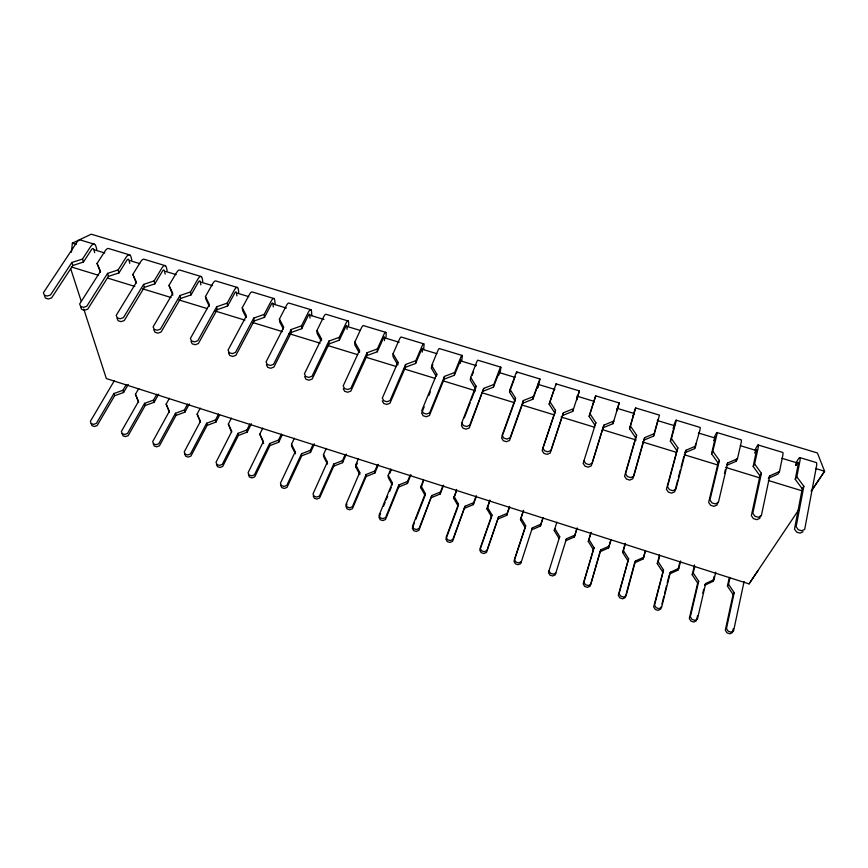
<?xml version="1.0" encoding="UTF-8"?>
<svg xmlns="http://www.w3.org/2000/svg" width="868" height="868" viewBox="0 0 868 868"><rect width="100%" height="100%" fill="white"/><g stroke="black" fill="none" stroke-linecap="round" stroke-linejoin="round"><path stroke-width="1.3" d="M346.994 504.113L345.931 506.586L347.135 508.941L349.739 509.787L352.419 508.702L366.122 476.521L366.133 474.492L374.889 470.999L377.515 464.792M343.24 388.69L344.661 391.305L347.721 392.26L350.889 391.067L367.034 355.554L367.055 352.744L377.363 348.936L383.504 335.308A8.268 1.562 -73.3 0 1 386.162 334.028L386.065 337.109M366.122 476.521L374.857 473.038L374.889 470.999M367.034 355.554L377.309 351.757L377.363 348.936M384.47 340.668L384.557 337.587A3.515 0.662 -73.3 0 0 383.428 338.151L377.309 351.757M388.235 475.273L388.159 477.302L392.282 484.93L392.369 482.923L388.235 475.273L390.817 469.046M393.063 353.732L392.954 356.531L397.826 364.983L397.956 362.195L393.063 353.732L399.096 340.028A8.289 1.454 -73.3 0 1 401.363 337.077L423.834 343.869M380.52 513.617L378.98 517.361L380.227 519.737L382.853 520.594L385.522 519.487L398.716 487.002L398.824 484.995L407.559 481.458L410.076 475.197M382.245 400.832L383.721 403.479L386.813 404.434L389.971 403.229L405.41 367.305L405.562 364.517L415.826 360.665L421.696 346.874A8.311 1.291 -73.2 0 1 423.996 345.475L423.682 349.544M398.716 487.002L407.417 483.476L407.559 481.458M405.41 367.305L415.631 363.453L415.826 360.665M422.239 352.126L422.466 349.088A3.537 0.553 -73.2 0 0 421.479 349.695L415.631 363.453M415.75 519.4L425.092 495.476L420.828 487.773L423.486 479.472M435.866 375.746L431.429 368.282L431.678 365.504L437.439 351.649A8.333 1.183 -73.1 0 1 439.479 348.6L462.156 355.468M425.092 495.476L425.287 493.491L421.002 485.765M436.593 375.898L436.767 374.054L431.678 365.504M71.436 252.262L72.359 243.159L91.248 234.197L817.396 452.966L824.6 471.237L811.244 491.147M414.275 523.187L412.311 528.221L413.602 530.619L416.239 531.487L418.897 530.37L431.797 495.574L440.488 492.004L442.908 485.679M424.192 406.832L421.631 413.081L423.172 415.761L426.296 416.738L429.432 415.512L444.156 379.164L444.449 376.408L454.658 372.502L460.246 358.56A8.354 1.02 -73 0 1 462.199 357.041L461.689 361.066M431.58 497.559L440.25 494L440.488 492.004M444.156 379.164L454.333 375.269L454.658 372.502M460.398 363.366L460.724 360.025L454.333 375.269M654.646 433.479L644.707 437.635L643.698 440.239L653.593 436.083L659.474 415.143L635.669 407.938L629.55 428.749L635.647 437.776L624.569 476.239L626.436 479.071L629.723 480.102L632.772 478.789L643.329 441.519M454.051 496.355L458.467 504.145L458.174 506.109L453.769 498.33L456.644 489.422M470.673 377.385L470.282 380.141L475.555 388.766L475.957 386.043L470.673 377.385L476.141 363.377A8.365 0.901 -73 0 1 477.964 360.242L500.858 367.175M516.818 371.992L539.939 378.99L538.8 384.448L537.487 388.17L538.486 383.591L532.865 399.237L522.796 403.229L509.549 440.445L506.445 441.704L503.256 440.705L501.585 437.971L514.995 400.842L515.538 398.141L510.048 389.396L515.234 375.215A8.409 0.618 -72.9 0 1 516.666 373.522M457.729 507.335L445.913 539.18L447.248 541.599L449.917 542.467L452.564 541.35L465.031 506.25L473.689 502.648L476.217 495.671M462.384 422.933L461.407 425.461L463.013 428.174L466.17 429.15L469.284 427.913L483.726 388.408L493.87 384.459L499.187 370.354A8.387 0.738 -72.9 0 1 500.76 368.705L500.066 372.697M464.727 508.214L473.353 504.612L473.689 502.648M483.292 391.142L493.404 387.193L493.87 384.459M498.916 375.052L499.415 371.754L493.404 387.193M796.195 462.481L798.484 458.814A8.702 1.519 -71.9 0 1 799.851 461.429L796.835 476.825L803.866 486.297L796.119 526.735L798.278 529.719L801.707 530.782L804.701 529.404L816.452 466.452A8.723 1.649 -71.8 0 0 816.17 462.536L799.667 457.544M509.592 506.326L507.172 513.368L498.547 517.013L486.503 552.406L483.867 553.545L481.187 552.666L479.798 550.225L491.538 516.829L486.981 508.984L489.845 500.022M514.995 400.842L509.516 392.108L510.048 389.396M803.866 486.297L802.238 488.771L794.491 529.122L796.64 532.084L800.057 533.158L803.041 531.78M554.478 389.103L554.435 388.766M802.238 488.771L795.24 479.32L798.267 463.957A3.7 0.64 -71.9 0 0 797.692 462.839L795.978 465.584M555.759 385.349L556.052 383.862L579.401 390.925L576.678 400.072L577.947 395.548L577.426 396.991M795.609 465.487L795.999 463.49M491.538 516.829L491.928 514.887L487.36 507.02M768.256 478.366L777.978 474.047L779.497 471.541L782.654 456.221A8.691 1.378 -71.9 0 0 782.578 452.38L758.057 444.959M698.436 433.685L698.697 432.492M779.497 471.541L769.742 475.859L761.301 515.918L758.296 517.274L754.9 516.221L752.816 513.281L761.42 473.32L754.617 463.957L757.97 448.745A8.658 1.194 -72 0 0 757.026 446.271L754.965 449.982M733.243 628.682L732.418 632.577L729.869 633.803L727.015 632.87L725.301 630.255L733.059 594.439L734.209 592.681L728.545 584.283L729.923 578.034M744.093 581.473L733.59 630.906L731.03 632.132L728.176 631.199L726.451 628.573L734.209 592.681M760.357 515.744L759.815 518.326L756.82 519.682L753.424 518.63L751.352 515.69L759.967 475.827L761.42 473.32M522.796 403.229L523.371 400.539L533.473 396.535L539.939 378.99M619.242 402.969L612.96 423.682L603 427.783L591.282 465.877L588.211 467.168L584.956 466.159L583.166 463.349L595.871 422.705L589.958 413.754L595.665 395.841L619.242 402.969L617.734 407.309M759.967 475.827L753.196 466.485L756.581 449.689L754.607 453.02M733.059 594.439L727.417 586.063L729.337 577.328M498.134 518.945L506.728 515.31L507.172 513.368M532.865 399.237L533.473 396.535M715.742 572.164L714.049 579.629L705.673 583.524L704.61 585.303L712.964 581.419L714.093 576.46M727.536 464.998L736.097 461.266L737.464 458.727L740.946 443.581A8.647 1.063 -72.1 0 0 741.131 439.848L716.86 432.503M696.678 619.502L697.59 615.564M702.776 593.202L703.698 589.253M705.673 583.524L697.427 619.123L694.856 620.338L692.024 619.416L690.342 616.812L698.707 581.289L693.217 572.956L694.693 566.771M736.097 461.266L736.682 458.749M717.652 502.377L717.033 505.013L714.017 506.348L710.664 505.306L708.657 502.409L718.107 463.013L719.409 460.474L712.834 451.219L716.512 436.181A8.615 0.879 -72.2 0 0 715.981 433.848L714.147 437.602M724.455 473.429L725.388 469.479M737.464 458.727L727.644 462.991L718.357 502.561L715.33 503.907L711.966 502.865L709.948 499.957L719.409 460.474M698.707 581.289L697.666 583.068L689.311 618.526L690.982 621.119L693.814 622.041L696.375 620.826M697.666 583.068L692.197 574.768L694.563 564.894M718.107 463.013L711.565 453.78L715.384 437.212L713.637 440.586M680.653 560.967L678.83 568.356L670.421 572.196L669.467 574.008L677.865 570.168L679.687 562.789M542.847 518.261L540.927 524.185L532.344 527.863L520.746 563.571L518.12 564.721L515.408 563.831L513.975 561.368L525.173 527.635L520.474 519.715L523.328 510.72M562.703 415.446L572.717 411.399L573.466 408.73L563.419 412.777L550.203 453.096L547.122 454.365L543.9 453.367L542.174 450.601L554.815 413.027L549.14 404.206L556.052 383.862M661.297 606.569L660.646 609.173L658.063 610.378L655.264 609.455L653.647 606.895L663.51 569.983L658.183 561.737L659.756 555.618M661.948 603.965L663.911 596.153M664.562 593.549L666.526 585.726M667.177 583.122L669.141 575.31M670.421 572.196L661.579 607.448L658.996 608.642L656.186 607.73L654.559 605.159L663.51 569.983M684.798 452.814L694.639 448.615L695.908 443.635M694.639 448.615L699.651 431.07A8.604 0.749 -72.2 0 0 700.107 427.436L676.063 420.155M525.173 527.635L525.672 525.726L520.952 517.784M554.815 413.027L555.509 410.358L549.802 401.515M662.588 571.795L657.271 563.571L659.485 555.01M677.724 480.134L674.686 491.83L671.648 493.154L668.338 492.123L666.396 489.259L677.821 447.758L671.463 438.6L675.456 423.747A8.572 0.564 -72.3 0 0 675.337 421.544L674.121 424.398M678.396 477.53L680.414 469.729M681.087 467.125L683.789 456.72M695.843 446.033L685.97 450.242L675.846 489.357L672.798 490.68L669.467 489.639L667.525 486.764L677.821 447.758M625.459 543.335L623.441 550.605L628.616 558.775L618.276 595.361L619.85 597.911L622.627 598.811L625.21 597.629L634.627 562.811L643.058 559.014L645 551.712M643.058 559.014L645.542 551.071M676.671 450.329L670.356 441.204L674.599 424.843L673.08 428.271M532.344 527.863L531.834 529.773L540.384 526.095L543.064 517.827M643.915 557.169L635.463 560.978L626.034 595.871L623.441 597.054L620.653 596.142L619.079 593.604L628.616 558.775M627.803 560.62L622.638 552.471L624.993 543.997M653.593 436.083L658.009 419.819L657.727 420.405M540.384 526.095L540.927 524.185M644.707 437.635L633.77 476.272L630.71 477.584L627.412 476.554L625.535 473.711L636.635 435.161L630.504 426.112M591.13 532.366L588.992 539.581L594.016 547.665L583.209 583.936L584.739 586.453L587.495 587.354L590.088 586.182L600.07 551.712L608.544 547.947L610.953 539.516M608.544 547.947L611.018 540.037M609.303 546.081L600.797 549.845L590.804 584.392L588.189 585.564L585.433 584.663L583.904 582.146L594.016 547.665M617.365 409.099L617.777 407.624L616.573 411.128M629.55 428.749L634.204 412.604L632.913 416.076M593.3 549.531L588.298 541.458L590.793 533.071M594.211 400.484L593.235 403.685M595.665 395.841L594.33 400.224M577.155 527.907L574.974 535.089L566.435 538.811L565.806 540.699L574.323 536.977L576.873 528.623M559.697 536.652L559.1 538.54L554.251 530.543L554.826 528.634L559.697 536.652L548.446 572.598L549.921 575.093L552.656 575.983L555.27 574.822L566.435 538.811M595.871 422.705L595.036 425.342L589.144 416.412L589.958 413.754M612.96 423.682L613.86 421.034L603.868 425.146L592.128 463.328L589.046 464.619L585.781 463.599L583.98 460.789M589.144 416.412L594.103 400.788M554.251 530.543L556.876 522.232M572.717 411.399L579.401 390.925M603 427.783L603.868 425.146M525.672 525.726L514.453 559.524L515.885 561.997L518.597 562.876L521.234 561.726M563.419 412.777L550.898 450.514L547.795 451.783L544.572 450.785L542.826 448.007L555.509 410.358M520.474 519.715L523.632 510.319M549.14 404.206L554.023 389.895M574.323 536.977L574.974 535.089M506.728 515.31L509.549 507.118M498.547 517.013L486.894 550.54L484.246 551.679L481.556 550.8L480.167 548.348L491.928 514.887M486.981 508.984L489.877 500.836M523.371 400.539L510.08 437.83L506.966 439.089L503.776 438.09L502.095 435.345L515.538 398.141M473.353 504.612L476.304 496.496M633.683 413.211L635.669 407.938M509.516 392.108L514.268 379.142M588.298 541.458L588.992 539.581M465.031 506.25L452.846 539.451L450.188 540.58L447.519 539.712L446.174 537.281L458.467 504.145M453.769 498.33L456.145 491.993M635.647 437.776L636.635 435.161M483.726 388.408L469.675 425.266L466.55 426.503L463.382 425.526L461.776 422.803L475.957 386.043M440.25 494L443.635 485.158M464.337 417.877L470.196 402.687M471.161 400.159L475.067 390.036M431.797 495.574L419.081 528.449L416.412 529.567L413.765 528.699L412.463 526.301L425.287 493.491M472.105 375.475L473.472 371.981M600.07 551.712L600.797 549.845M420.828 487.773L423.302 481.49M407.417 483.476L410.944 474.72M398.824 484.995L385.598 517.545L382.918 518.652L380.292 517.795L379.034 515.408L392.369 482.923M444.449 376.408L429.682 412.832L426.535 414.058L423.4 413.081L421.848 410.401L436.767 374.054M514.691 377.96L515.147 376.853M428.814 395.58L430.354 391.826M383.58 506.131L385.121 502.388M386.141 499.892L387.671 496.16M389.721 491.169L391.251 487.425M389.699 473.57L391.24 469.838M431.429 368.282L432.872 364.82M374.857 473.038L378.513 464.358M366.133 474.492L352.397 506.728L349.706 507.823L347.102 506.977L345.887 504.612L359.732 472.431L355.728 464.857L358.408 458.695M622.638 552.471L623.441 550.605M670.356 441.204L671.463 438.6M405.562 364.517L390.068 400.517L386.911 401.732L383.808 400.766L382.321 398.108L397.956 362.195M359.732 472.431L359.732 474.471L355.75 466.908L357.345 463.208M313.164 495.899L314.325 498.232L316.896 499.078L319.587 497.993L333.789 466.127L342.556 462.677L342.502 460.626L345.214 454.474M342.556 462.677L346.343 454.094M342.502 460.626L333.703 464.076L319.467 496.008L316.766 497.082L314.183 496.246L313.012 493.903L327.355 462.036L323.493 454.528L326.27 448.42M475.751 366.155L476.239 365.059M367.055 352.744L350.856 388.332L347.677 389.526L344.607 388.571L343.175 385.945L359.515 350.433L354.817 342.068L361.121 328.527A8.246 1.714 -73.4 0 1 363.605 325.652L385.859 332.39M634.627 562.811L635.463 560.978M685.188 451.957L685.97 450.242M280.657 485.31L281.774 487.621L284.324 488.445L287.037 487.382L301.717 455.83L310.516 452.412L310.364 450.329L313.185 444.242M310.516 452.412L314.444 443.906M310.364 450.329L301.543 453.747L286.809 485.364L284.096 486.438L281.536 485.603L280.418 483.281L295.239 451.729L291.518 444.286L294.382 438.242M304.625 376.669L305.981 379.262L309.019 380.206L312.198 379.023L329.026 343.923L339.345 340.169L339.269 337.326L345.67 323.851A8.235 1.823 -73.5 0 1 348.676 322.679L348.719 325.793M339.345 340.169L345.724 326.715A3.505 0.781 -73.5 0 1 347.005 326.205L347.059 329.308M339.269 337.326L328.918 341.081L312.024 376.256L308.834 377.439L305.786 376.495L304.418 373.891L321.453 338.802L316.939 330.524L323.504 317.135A8.213 1.975 -73.5 0 1 326.205 314.346L348.252 321.008M248.422 474.796L249.496 477.085L252.035 477.91L254.747 476.857L269.905 445.599L278.736 442.224L278.498 440.119L281.406 434.087M278.736 442.224L282.209 434.998M278.498 440.119L269.633 443.505L254.422 474.818L251.709 475.881L249.17 475.046L248.085 472.756L263.384 441.497L259.792 434.13L262.754 428.13M657.271 563.571L658.183 561.737M711.565 453.78L712.834 451.219M216.447 464.369L217.488 466.648L219.995 467.461L222.718 466.42L238.353 435.465L247.217 432.112L251.394 423.768M266.378 364.766L267.68 367.327L270.686 368.271L273.876 367.099L291.377 332.401L301.738 328.69L301.532 325.825L308.205 312.502A8.192 2.083 -73.6 0 1 311.547 311.438L311.786 315.626M301.738 328.69L308.379 315.388A3.483 0.89 -73.6 0 1 309.811 314.932L309.995 318.057M247.217 432.112L246.881 429.996L249.876 424.018M301.532 325.825L291.138 329.536L273.572 364.3L270.36 365.471L267.355 364.527L266.042 361.967L283.749 327.269L279.42 319.088L286.245 305.851A8.17 2.235 -73.7 0 1 289.152 303.138L310.994 309.746M246.881 429.996L237.995 433.349L222.306 464.358L219.582 465.4L217.054 464.586L216.013 462.308L231.789 431.353L228.327 424.051L231.387 418.116M184.732 454.04L185.73 456.286L188.226 457.1L190.949 456.069L207.051 425.407L215.937 422.087L215.524 419.949L218.606 414.036M215.937 422.087L219.637 415.002M228.501 352.983L229.749 355.511L232.722 356.444L235.922 355.294L254.085 320.986L264.49 317.33L271.391 304.18A3.472 0.998 -73.7 0 1 272.953 303.757L273.279 306.914M726.755 464.684L727.644 462.991M215.524 419.949L206.595 423.259L190.45 453.986L187.716 455.016L185.209 454.203L184.211 451.946L200.454 421.284L197.123 414.058L200.258 408.166M264.49 317.33L264.165 314.433L271.087 301.261A8.159 2.333 -73.7 0 1 274.765 300.306L275.189 304.527M264.165 314.433L253.727 318.089L235.488 352.462L232.266 353.612L229.282 352.69L228.034 350.151L246.403 315.854L242.259 307.749L249.333 294.664A8.137 2.485 -73.8 0 1 252.458 292.039L274.093 298.581M677.865 570.168L678.83 568.356M153.278 443.787L154.233 446.011L156.707 446.814L159.441 445.794L175.998 415.425L184.917 412.148L189.343 403.956M169.379 398.303L166.157 404.13L169.358 411.302L152.659 441.671L153.625 443.906L156.11 444.709L158.855 443.689L175.455 413.266L184.407 409.978L187.586 404.119M190.993 341.308L192.175 343.815L195.126 344.726L198.349 343.598L217.152 309.681L227.6 306.068L234.751 293.059A3.45 1.096 -73.9 0 1 236.454 292.69L236.91 295.869M227.6 306.068L227.145 303.149L234.317 290.118A8.116 2.582 -73.9 0 1 238.32 289.283L238.765 292.473M227.145 303.149L216.664 306.762L197.774 340.744L194.541 341.884L191.589 340.961L190.396 338.444L209.405 304.549L205.445 296.531L212.768 283.586A8.094 2.734 -74 0 1 216.089 281.037L237.528 287.525M122.073 433.609L122.996 435.823L125.448 436.615L128.193 435.606L145.184 405.519L154.146 402.275L158.692 394.17M138.75 388.528L135.441 394.3L138.511 401.396L121.368 431.483L122.301 433.696L124.753 434.488L127.509 433.479L144.565 403.349L153.549 400.094L156.815 394.289M692.197 574.768L693.217 572.956M753.196 466.485L754.617 463.957M153.831 329.742L154.971 332.227L157.889 333.138L161.123 332.01L180.566 298.473L191.047 294.914L190.472 291.963L197.893 279.084A8.083 2.832 -74 0 1 202.211 278.357L202.786 281.568M191.047 294.914L198.436 282.046A3.439 1.204 -74 0 1 200.28 281.731L200.866 284.932M114.283 380.792L90.337 421.371L92.008 425.711L94.438 426.503L97.194 425.504L114.63 395.7L123.603 392.488L128.28 384.448M190.472 291.963L179.947 295.532L160.428 329.135L157.184 330.252L154.254 329.341L153.115 326.856L172.765 293.341L168.978 285.409L176.54 272.617A8.062 2.973 -74.1 0 1 180.067 270.143L201.3 276.567M91.216 423.562L93.657 424.354L96.424 423.356L113.925 393.508L122.93 390.285L126.272 384.535M768.755 477.53L769.742 475.859M117.039 318.296L118.113 320.748L121.01 321.648L124.254 320.542L144.316 287.384L154.84 283.858L162.468 271.142A3.418 1.302 -74.2 0 1 164.443 270.859L165.159 274.093M165.408 265.706L144.37 259.348A8.018 3.212 -74.3 0 0 140.649 261.745L132.847 274.397L136.46 282.241L116.193 315.388L117.278 317.84L120.175 318.74L123.44 317.634L143.578 284.422L154.146 280.885L161.806 268.158A8.04 3.071 -74.2 0 1 166.439 267.528L167.144 270.762M712.964 581.419L714.049 579.629M80.583 306.946L81.614 309.377L84.478 310.267L87.733 309.171L108.402 276.393L118.97 272.91L126.837 260.335A3.407 1.411 -74.4 0 1 128.941 260.096L129.777 263.351M129.853 254.953L109.01 248.649A7.986 3.439 -74.5 0 0 105.093 250.971L97.064 263.481L100.504 271.25L79.628 304.017L80.659 306.447L83.523 307.337L86.8 306.241L107.556 273.398L118.157 269.915L126.055 257.329A8.007 3.309 -74.4 0 1 130.992 256.798L131.827 260.064M727.417 586.063L728.545 584.283M795.24 479.32L796.835 476.825M44.485 295.717L45.461 298.115L48.293 298.993L51.559 297.919L72.825 265.499L83.426 262.06L91.52 249.626A3.385 1.508 -74.6 0 1 93.755 249.431L94.71 252.707M94.623 244.299L80.832 240.132A7.953 3.624 -74.7 0 0 76.775 242.4L43.4 292.755L44.377 295.153L47.219 296.042L50.507 294.957L71.86 262.494L82.503 259.044L90.63 246.599A7.975 3.537 -74.6 0 1 95.871 246.165L96.825 249.452M83.773 309.041L106.341 378.556L749.041 583.893L799.33 508.876M749.041 583.893L757.894 570.721M811.32 491.006L824.6 471.237L815.519 468.481M555.867 573.01L553.252 574.171L550.507 573.281L549.032 570.786M72.359 243.159L76.243 244.342M94.406 249.843L104.778 252.989M129.419 260.465L139.802 263.612M165.734 271.478L176.117 274.624M200.758 282.089L212.432 285.626M237.072 293.102L248.747 296.639M273.387 304.115L286.353 308.042M309.702 315.127L323.97 319.446M347.309 326.531L360.285 330.458M384.925 337.934L399.193 342.252M422.542 349.337L436.81 353.656M460.149 360.741L475.718 365.461M499.057 372.535L514.626 377.254M537.965 384.329L554.826 389.439M576.873 396.123L593.734 401.244M617.083 408.318L633.944 413.428M657.293 420.513L674.154 425.624M698.794 433.089L714.353 437.808M740.295 445.675L755.865 450.394M781.797 458.261L797.366 462.98M71.284 266.953L98.496 275.286M107.567 278.064L134.768 286.397M142.547 288.784L171.05 297.518M178.83 299.894L207.333 308.628M215.112 311.004L244.906 320.14M252.686 322.516L282.48 331.652M288.968 333.637L320.064 343.164M327.833 345.54L357.638 354.676M365.406 357.052L396.513 366.578M404.282 368.965L435.378 378.491M443.157 380.868L475.545 390.795M482.022 392.781L514.42 402.698M522.189 405.085L554.587 415.002M561.064 416.987L594.754 427.306M602.533 429.693L636.211 440.011M642.7 441.996L676.389 452.315M684.158 454.702L717.847 465.02M725.626 467.396L759.305 477.726M768.375 480.503L802.065 490.821M358.94 352.213L354.838 344.9L354.817 342.068M320.943 340.462L317.091 333.377L316.939 330.524M283.391 328.972L279.702 321.963L279.42 319.088M246.197 317.59L242.66 310.657L242.259 307.749M209.362 306.317L205.976 299.46L205.445 296.531M263.677 443.602L259.792 434.13M172.862 295.153L168.978 285.409M231.593 432.264L228.327 424.051M136.189 282.968L132.847 274.397M200.356 422.228L197.123 414.058M169.379 412.278L166.157 404.13M100.395 272.02L97.064 263.481M138.641 402.405L135.441 394.3M70.818 269.123L81.267 301.315M71.86 262.494L72.825 265.499M113.925 393.508L114.63 395.7M82.503 259.044L83.426 262.06M122.93 390.285L123.603 392.488M107.556 273.398L108.402 276.393M144.565 403.349L145.184 405.519M118.157 269.915L118.97 272.91M153.549 400.094L154.146 402.275M143.578 284.422L144.316 287.384M175.455 413.266L175.998 415.425M154.146 280.885L154.84 283.858M184.407 409.978L184.917 412.148M179.947 295.532L180.566 298.473M206.595 423.259L207.051 425.407M216.664 306.762L217.152 309.681M237.995 433.349L238.353 435.465M253.727 318.089L254.085 320.986M269.633 443.505L269.905 445.599M291.518 444.286L291.713 446.38L295.435 453.801L295.239 451.729M291.138 329.536L291.377 332.401M301.543 453.747L301.717 455.83M323.493 454.528L323.601 456.601L327.453 464.098L327.355 462.036M321.453 338.802L321.54 340.69M328.918 341.081L329.026 343.923M333.703 464.076L333.789 466.127M355.728 464.857L355.75 466.908M359.515 350.433L359.526 352.31"/></g></svg>
